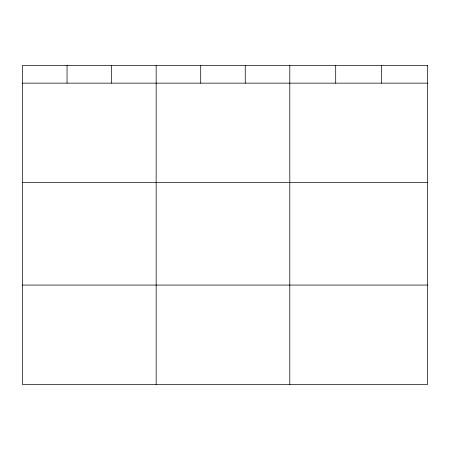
<?xml version="1.0" encoding="UTF-8"?>
<svg xmlns="http://www.w3.org/2000/svg" width="450" height="450" viewBox="0 0 450 450"><rect width="100%" height="100%" fill="white"/><g stroke="black" fill="none" stroke-linecap="round" stroke-linejoin="round"><path stroke-width="0.67" d="M22.5 83.154L427.5 83.154M22.5 182.604L427.5 182.604M22.5 285.069L427.5 285.069M381.6 65.481L381.6 83.154M335.7 65.481L335.7 83.154M289.8 65.481L289.8 384.519M245.25 65.481L245.25 83.154M200.7 65.481L200.7 83.154M156.15 65.481L156.15 384.519M111.6 65.481L111.6 83.154M67.05 65.481L67.05 83.154M427.5 65.481L22.5 65.481L22.5 384.519L427.5 384.519L427.5 65.481"/></g></svg>
